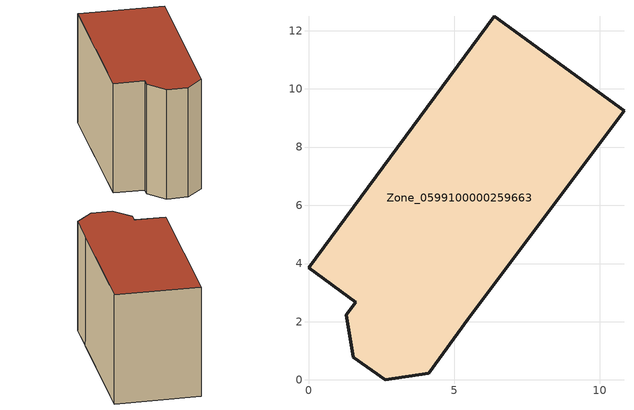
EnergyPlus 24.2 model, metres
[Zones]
Zone_0599100000259663
 floor ground (C_G): 1.3,2.25 1.62,2.67 0,3.85 6.38,12.5 10.84,9.24 5.49,2.1 4.12,0.23 2.63,0 1.53,0.78 z0
 wall outside (C_F): 1.62,2.67 1.3,2.25 1.53,0.78 2.63,0 4.12,0.23 5.49,2.1 10.84,9.24 6.38,12.5 0,3.85 1.62,2.67 z0:7.41
 roof outside (C_R): 5.49,2.1 10.84,9.24 6.38,12.5 0,3.85 1.62,2.67 1.3,2.25 1.53,0.78 2.63,0 4.12,0.23 z7.41
[BUILDING]
Pand.0599100000259663: North Axis=0; Terrain=City; Loads Convergence Tolerance Value=0.04; Temperature Convergence Tolerance Value=0.4; Solar Distribution=FullExterior; Maximum Number of Warmup Days=25; Minimum Number of Warmup Days=1
[Site:Location]
Rotterdam.The.Hague.AP_ZH_NLD Design_Conditions: Latitude=51.96; Longitude=4.45; Time Zone=1; Elevation=-4.5
[SITE:GROUNDTEMPERATURE:BUILDINGSURFACE]
18, 18, 18, 18, 18, 18, 18, 18, 18, 18, 18, 18
[MATERIAL] Thermal Absorptance=0.9; Solar Absorptance=0.7; Visible Absorptance=0.7
Name | Roughness | Thickness | Conductivity | Density | Specific Heat
G.TI.1975-1991 | MediumSmooth | 0.15 | 0.288461 | 540 | 1210
F.TI.1975-1991 | Rough | 0.3 | 0.230769 | 1920 | 840
R.TI.1975-1991 | MediumRough | 0.2 | 0.153846 | 1500 | 1000
[CONSTRUCTION]
C_G: G.TI.1975-1991
C_F: F.TI.1975-1991
C_R: R.TI.1975-1991
[ZONE]
Zone_0599100000259663: Type=1; Multiplier=1; Ceiling Height=Autocalculate; Volume=Autocalculate; Floor Area=autocalculate; Part of Total Floor Area=Yes
[ZONEINFILTRATION:DESIGNFLOWRATE]
Infil_Zone_0599100000259663: Zone or ZoneList or Space or SpaceList=Zone_0599100000259663; Schedule=AlwaysOn; Design Flow Rate Calculation Method=Flow/Area; Flow Rate per Floor Area=0.003; Constant Term Coefficient=1; Temperature Term Coefficient=0; Velocity Term Coefficient=0; Velocity Squared Term Coefficient=0
[HVACTEMPLATE:ZONE:IDEALLOADSAIRSYSTEM]
Zone_0599100000259663: Maximum Heating Supply Air Temperature=50; Minimum Cooling Supply Air Temperature=13; Maximum Heating Supply Air Humidity Ratio=0.0156; Minimum Cooling Supply Air Humidity Ratio=0.0077; Heating Limit=NoLimit; Cooling Limit=NoLimit; Dehumidification Control Type=ConstantSensibleHeatRatio; Cooling Sensible Heat Ratio=0.7; Dehumidification Setpoint=60; Humidification Control Type=None; Humidification Setpoint=30; Outdoor Air Method=None; Outdoor Air Flow Rate per Person=0.00944; Outdoor Air Flow Rate per Zone Floor Area=0; Outdoor Air Flow Rate per Zone=0; Demand Controlled Ventilation Type=None; Outdoor Air Economizer Type=NoEconomizer; Heat Recovery Type=None; Sensible Heat Recovery Effectiveness=0.7; Latent Heat Recovery Effectiveness=0.65
[ZONECONTROL:THERMOSTAT]
ThermostatControl_Zone_0599100000259663: Zone or ZoneList=Zone_0599100000259663; Control Type Schedule=DualSetpointControlType; Control 1=Thermostat_Zone_0599100000259663; Temperature Difference Between Cutout And Setpoint=0
[THERMOSTATSETPOINT:DUALSETPOINT]
Thermostat_Zone_0599100000259663: Heating Setpoint Temperature Schedule=HeatingSetpoint_Zone_0599100000259663; Cooling Setpoint Temperature Schedule=CoolingSetpoint_Zone_0599100000259663
[SCHEDULE:COMPACT]
HeatingSetpoint_Zone_0599100000259663: Through: 12/31, For: AllDays, Until: 24:00, 21
CoolingSetpoint_Zone_0599100000259663: Through: 12/31, For: AllDays, Until: 24:00, 24
DualSetpointControlType: Through: 12/31, For: AllDays, Until: 24:00, 4
AlwaysOn: Through: 12/31, For: AllDays, Until: 24:00, 1
